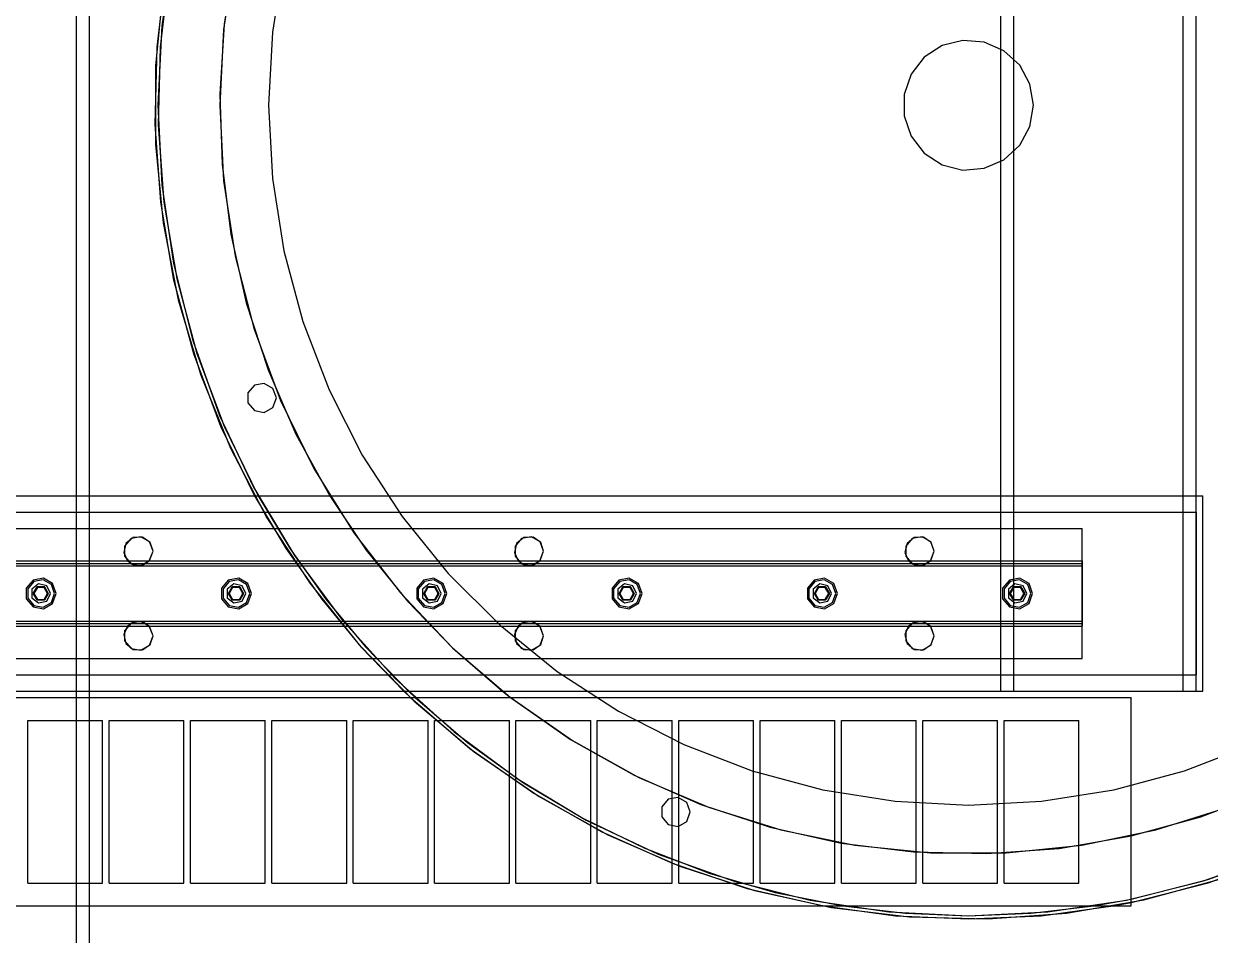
# Model space of a CAD drawing. Header units: millimetres. Extents: x -201 to 3037, y -406 to 3230.
# Drawn here: x 869.8 to 1234.3, y 2345 to 2625 of the extents above; entities that cross this region are included whole.
import ezdxf

# ---------------------------------------------------------------- set-up
doc = ezdxf.new("R2010")
doc.units = ezdxf.units.MM
doc.layers.add('HIDDEN', color=8, linetype='Continuous')
doc.layers.add('VISIBLE', color=7, linetype='Continuous')

msp = doc.modelspace()

# ---------------------------------------------------------------- linework, layer by layer
at = {"layer": 'HIDDEN'}
for points in [[(886, 2330), (886, 2870)], [(886, 2330), (886, 2870)], [(886, 2330), (886, 2870)], [(886, 2330), (886, 2870)], [(890, 2330), (890, 2870)], [(890, 2330), (890, 2870)], [(890, 2330), (890, 2870)], [(890, 2330), (890, 2870)], [(1170, 2420), (1170, 2780)], [(1174, 2420), (1174, 2780)], [(1174, 2420), (1174, 2780)], [(1226, 2420), (1226, 2780)], [(1226, 2420), (1226, 2780)], [(1230, 2420), (1230, 2780)], [(915.78, 2648.58), (912.2, 2624.41), (911, 2600), (912.2, 2575.59), (915.78, 2551.42), (921.72, 2527.72), (929.95, 2504.71), (940.4, 2482.62), (952.96, 2461.66), (967.52, 2442.04), (983.93, 2423.93), (1002.04, 2407.52), (1021.66, 2392.96), (1042.62, 2380.4), (1064.71, 2369.95), (1087.72, 2361.72), (1111.42, 2355.78), (1135.59, 2352.2), (1160, 2351), (1184.41, 2352.2), (1208.58, 2355.78), (1232.28, 2361.72), (1255.29, 2369.95)], [(934.71, 2646.3), (931.18, 2623.27), (930, 2600), (931.18, 2576.73), (934.71, 2553.7), (940.55, 2531.15), (948.64, 2509.3), (958.9, 2488.38), (971.22, 2468.61), (985.49, 2450.18), (1001.54, 2433.3), (1019.22, 2418.12), (1038.34, 2404.81), (1058.71, 2393.5), (1080.12, 2384.32), (1102.35, 2377.34), (1125.17, 2372.65), (1148.35, 2370.3), (1171.65, 2370.3), (1194.83, 2372.65), (1217.65, 2377.34), (1239.88, 2384.32)], [(949.7, 2644.7), (946.18, 2622.47), (945, 2600), (946.18, 2577.53), (949.7, 2555.3), (955.52, 2533.56), (963.59, 2512.55), (973.8, 2492.5), (986.06, 2473.63), (1000.22, 2456.14), (1016.14, 2440.22), (1033.63, 2426.06), (1052.5, 2413.8), (1072.55, 2403.59), (1093.56, 2395.52), (1115.3, 2389.7), (1137.53, 2386.18), (1160, 2385), (1182.47, 2386.18), (1204.7, 2389.7), (1226.44, 2395.52), (1247.45, 2403.59)], [(949.7, 2644.7), (946.18, 2622.47), (945, 2600), (946.18, 2577.53), (949.7, 2555.3), (955.52, 2533.56), (963.59, 2512.55), (973.8, 2492.5), (986.06, 2473.63), (1000.22, 2456.14), (1016.14, 2440.22), (1033.63, 2426.06), (1052.5, 2413.8), (1072.55, 2403.59), (1093.56, 2395.52), (1115.3, 2389.7), (1137.53, 2386.18), (1160, 2385), (1182.47, 2386.18), (1204.7, 2389.7), (1226.44, 2395.52), (1247.45, 2403.59)], [(912.62, 2636.12), (910.29, 2612.08), (910.29, 2587.92), (912.62, 2563.88), (917.26, 2540.17), (924.17, 2517.02), (933.28, 2494.65), (944.51, 2473.26), (957.75, 2453.05), (972.87, 2434.22), (989.75, 2416.93), (1008.21, 2401.36), (1028.09, 2387.63), (1049.2, 2375.89), (1071.35, 2366.25), (1094.32, 2358.78), (1117.91, 2353.57), (1141.89, 2350.66), (1166.04, 2350.07), (1190.13, 2351.82), (1213.95, 2355.89), (1237.25, 2362.24)], [(912.62, 2636.12), (910.29, 2612.08), (910.29, 2587.92), (912.62, 2563.88), (917.26, 2540.17), (924.17, 2517.02), (933.28, 2494.65), (944.51, 2473.26), (957.75, 2453.05), (972.87, 2434.22), (989.75, 2416.93), (1008.21, 2401.36), (1028.09, 2387.63), (1049.2, 2375.89), (1071.35, 2366.25), (1094.32, 2358.78), (1117.91, 2353.57), (1141.89, 2350.66), (1166.04, 2350.07), (1190.13, 2351.82), (1213.95, 2355.89), (1237.25, 2362.24)], [(912.62, 2636.12), (910.29, 2612.08), (910.29, 2587.92), (912.62, 2563.88), (917.26, 2540.17), (924.17, 2517.02), (933.28, 2494.65), (944.51, 2473.26), (957.75, 2453.05), (972.87, 2434.22), (989.75, 2416.93), (1008.21, 2401.36), (1028.09, 2387.63), (1049.2, 2375.89), (1071.35, 2366.25), (1094.32, 2358.78), (1117.91, 2353.57), (1141.89, 2350.66), (1166.04, 2350.07), (1190.13, 2351.82), (1213.95, 2355.89), (1237.25, 2362.24)], [(1180, 2600), (1178.92, 2606.49), (1175.78, 2612.28), (1170.94, 2616.74), (1164.91, 2619.39), (1158.35, 2619.93), (1151.97, 2618.32), (1146.45, 2614.71), (1142.41, 2609.52), (1140.27, 2603.29), (1140.27, 2596.71), (1142.41, 2590.48), (1146.45, 2585.29), (1151.97, 2581.68), (1158.35, 2580.07), (1164.91, 2580.61), (1170.94, 2583.26), (1175.78, 2587.72), (1178.92, 2593.51), (1180, 2600)], [(1180, 2600), (1178.92, 2606.49), (1175.78, 2612.28), (1170.94, 2616.74), (1164.91, 2619.39), (1158.35, 2619.93), (1151.97, 2618.32), (1146.45, 2614.71), (1142.41, 2609.52), (1140.27, 2603.29), (1140.27, 2596.71), (1142.41, 2590.48), (1146.45, 2585.29), (1151.97, 2581.68), (1158.35, 2580.07), (1164.91, 2580.61), (1170.94, 2583.26), (1175.78, 2587.72), (1178.92, 2593.51), (1180, 2600)], [(947.39, 2510.07), (946.34, 2512.96), (943.67, 2514.5), (940.64, 2513.97), (938.66, 2511.61), (938.66, 2508.53), (940.64, 2506.17), (943.67, 2505.64), (946.34, 2507.18), (947.39, 2510.07)], [(947.39, 2510.07), (946.34, 2512.96), (943.67, 2514.5), (940.64, 2513.97), (938.66, 2511.61), (938.66, 2508.53), (940.64, 2506.17), (943.67, 2505.64), (946.34, 2507.18), (947.39, 2510.07)], [(10, 2480), (1230, 2480)], [(940.68, 2480), (950.4, 2463.74), (961.32, 2448.26), (973.38, 2433.65), (986.51, 2420)], [(941.82, 2480), (951.6, 2463.72), (962.59, 2448.24), (974.73, 2433.63), (987.95, 2420)], [(963.79, 2480), (975.02, 2463.31), (987.67, 2447.67), (1001.64, 2433.2), (1016.82, 2420)], [(1170, 2420), (1170, 2480)], [(1230, 2420), (1230, 2480)], [(1230, 2420), (1230, 2480)], [(1230, 2480), (1232, 2480)], [(1230, 2420), (1230, 2480)], [(1232, 2420), (1232, 2480)], [(10, 2475), (1230, 2475)], [(10, 2475), (1230, 2475)], [(1230, 2475), (1230, 2425)], [(1230, 2475), (1230, 2425)], [(135, 2470), (1195, 2470)], [(1195, 2430), (1195, 2470)], [(909.5, 2463), (908.45, 2465.89), (905.78, 2467.43), (902.75, 2466.9), (900.77, 2464.54), (900.77, 2461.46), (902.75, 2459.1), (905.78, 2458.57), (908.45, 2460.11), (909.5, 2463)], [(1029.5, 2463), (1028.45, 2465.89), (1025.78, 2467.43), (1022.75, 2466.9), (1020.77, 2464.54), (1020.77, 2461.46), (1022.75, 2459.1), (1025.78, 2458.57), (1028.45, 2460.11), (1029.5, 2463)], [(1149.5, 2463), (1148.45, 2465.89), (1145.78, 2467.43), (1142.75, 2466.9), (1140.77, 2464.54), (1140.77, 2461.46), (1142.75, 2459.1), (1145.78, 2458.57), (1148.45, 2460.11), (1149.5, 2463)], [(135, 2460), (1195, 2460)], [(135, 2460), (1195, 2460)], [(135, 2460), (1195, 2460)], [(135, 2458.5), (1195, 2458.5)], [(901.65, 2460), (903.75, 2458.68), (906.25, 2458.68), (908.35, 2460)], [(1021.65, 2460), (1023.75, 2458.68), (1026.25, 2458.68), (1028.35, 2460)], [(1141.65, 2460), (1143.75, 2458.68), (1146.25, 2458.68), (1148.35, 2460)], [(1195, 2440), (1195, 2460)], [(1195, 2440), (1195, 2460)], [(1195, 2460), (1195, 2458.5)], [(1195, 2458.5), (1195, 2460)], [(879.75, 2450), (878.64, 2453.05), (875.82, 2454.68), (872.62, 2454.11), (870.54, 2451.62), (870.54, 2448.38), (872.62, 2445.89), (875.82, 2445.32), (878.64, 2446.95), (879.75, 2450)], [(879.25, 2450), (878.26, 2452.73), (875.74, 2454.19), (872.88, 2453.68), (871.01, 2451.45), (871.01, 2448.55), (872.88, 2446.32), (875.74, 2445.81), (878.26, 2447.27), (879.25, 2450)], [(939.75, 2450), (938.64, 2453.05), (935.82, 2454.68), (932.62, 2454.11), (930.54, 2451.62), (930.54, 2448.38), (932.62, 2445.89), (935.82, 2445.32), (938.64, 2446.95), (939.75, 2450)], [(939.25, 2450), (938.26, 2452.73), (935.74, 2454.19), (932.88, 2453.68), (931.01, 2451.45), (931.01, 2448.55), (932.88, 2446.32), (935.74, 2445.81), (938.26, 2447.27), (939.25, 2450)], [(999.75, 2450), (998.64, 2453.05), (995.82, 2454.68), (992.62, 2454.11), (990.54, 2451.62), (990.54, 2448.38), (992.62, 2445.89), (995.82, 2445.32), (998.64, 2446.95), (999.75, 2450)], [(999.25, 2450), (998.26, 2452.73), (995.74, 2454.19), (992.88, 2453.68), (991.01, 2451.45), (991.01, 2448.55), (992.88, 2446.32), (995.74, 2445.81), (998.26, 2447.27), (999.25, 2450)], [(1059.75, 2450), (1058.64, 2453.05), (1055.82, 2454.68), (1052.62, 2454.11), (1050.54, 2451.62), (1050.54, 2448.38), (1052.62, 2445.89), (1055.82, 2445.32), (1058.64, 2446.95), (1059.75, 2450)], [(1059.25, 2450), (1058.26, 2452.73), (1055.74, 2454.19), (1052.88, 2453.68), (1051.01, 2451.45), (1051.01, 2448.55), (1052.88, 2446.32), (1055.74, 2445.81), (1058.26, 2447.27), (1059.25, 2450)], [(1119.75, 2450), (1118.64, 2453.05), (1115.82, 2454.68), (1112.62, 2454.11), (1110.54, 2451.62), (1110.54, 2448.38), (1112.62, 2445.89), (1115.82, 2445.32), (1118.64, 2446.95), (1119.75, 2450)], [(1119.25, 2450), (1118.26, 2452.73), (1115.74, 2454.19), (1112.88, 2453.68), (1111.01, 2451.45), (1111.01, 2448.55), (1112.88, 2446.32), (1115.74, 2445.81), (1118.26, 2447.27), (1119.25, 2450)], [(1179.75, 2450), (1178.64, 2453.05), (1175.82, 2454.68), (1172.62, 2454.11), (1170.54, 2451.62), (1170.54, 2448.38), (1172.62, 2445.89), (1175.82, 2445.32), (1178.64, 2446.95), (1179.75, 2450)], [(1179.25, 2450), (1178.26, 2452.73), (1175.74, 2454.19), (1172.88, 2453.68), (1171.01, 2451.45), (1171.01, 2448.55), (1172.88, 2446.32), (1175.74, 2445.81), (1178.26, 2447.27), (1179.25, 2450)], [(878, 2450), (876.87, 2452.35), (874.33, 2452.92), (872.3, 2451.3), (872.3, 2448.7), (874.33, 2447.08), (876.87, 2447.65), (878, 2450)], [(878, 2450), (876.87, 2452.35), (874.33, 2452.92), (872.3, 2451.3), (872.3, 2448.7), (874.33, 2447.08), (876.87, 2447.65), (878, 2450)], [(873.85, 2452), (872.69, 2450)], [(872.69, 2450), (873.85, 2448)], [(877.1, 2450), (876.05, 2451.82), (873.95, 2451.82), (872.9, 2450), (873.95, 2448.18), (876.05, 2448.18), (877.1, 2450)], [(877.1, 2450), (876.05, 2451.82), (873.95, 2451.82), (872.9, 2450), (873.95, 2448.18), (876.05, 2448.18), (877.1, 2450)], [(876.15, 2452), (873.85, 2452)], [(877.31, 2450), (876.15, 2452)], [(876.15, 2448), (877.31, 2450)], [(938, 2450), (936.87, 2452.35), (934.33, 2452.92), (932.3, 2451.3), (932.3, 2448.7), (934.33, 2447.08), (936.87, 2447.65), (938, 2450)], [(938, 2450), (936.87, 2452.35), (934.33, 2452.92), (932.3, 2451.3), (932.3, 2448.7), (934.33, 2447.08), (936.87, 2447.65), (938, 2450)], [(933.85, 2452), (932.69, 2450)], [(932.69, 2450), (933.85, 2448)], [(937.1, 2450), (936.05, 2451.82), (933.95, 2451.82), (932.9, 2450), (933.95, 2448.18), (936.05, 2448.18), (937.1, 2450)], [(937.1, 2450), (936.05, 2451.82), (933.95, 2451.82), (932.9, 2450), (933.95, 2448.18), (936.05, 2448.18), (937.1, 2450)], [(936.15, 2452), (933.85, 2452)], [(937.31, 2450), (936.15, 2452)], [(936.15, 2448), (937.31, 2450)], [(998, 2450), (996.87, 2452.35), (994.33, 2452.92), (992.3, 2451.3), (992.3, 2448.7), (994.33, 2447.08), (996.87, 2447.65), (998, 2450)], [(998, 2450), (996.87, 2452.35), (994.33, 2452.92), (992.3, 2451.3), (992.3, 2448.7), (994.33, 2447.08), (996.87, 2447.65), (998, 2450)], [(993.85, 2452), (992.69, 2450)], [(992.69, 2450), (993.85, 2448)], [(997.1, 2450), (996.05, 2451.82), (993.95, 2451.82), (992.9, 2450), (993.95, 2448.18), (996.05, 2448.18), (997.1, 2450)], [(997.1, 2450), (996.05, 2451.82), (993.95, 2451.82), (992.9, 2450), (993.95, 2448.18), (996.05, 2448.18), (997.1, 2450)], [(996.15, 2452), (993.85, 2452)], [(997.31, 2450), (996.15, 2452)], [(996.15, 2448), (997.31, 2450)], [(1058, 2450), (1056.87, 2452.35), (1054.33, 2452.92), (1052.3, 2451.3), (1052.3, 2448.7), (1054.33, 2447.08), (1056.87, 2447.65), (1058, 2450)], [(1058, 2450), (1056.87, 2452.35), (1054.33, 2452.92), (1052.3, 2451.3), (1052.3, 2448.7), (1054.33, 2447.08), (1056.87, 2447.65), (1058, 2450)], [(1053.85, 2452), (1052.69, 2450)], [(1052.69, 2450), (1053.85, 2448)], [(1057.1, 2450), (1056.05, 2451.82), (1053.95, 2451.82), (1052.9, 2450), (1053.95, 2448.18), (1056.05, 2448.18), (1057.1, 2450)], [(1057.1, 2450), (1056.05, 2451.82), (1053.95, 2451.82), (1052.9, 2450), (1053.95, 2448.18), (1056.05, 2448.18), (1057.1, 2450)], [(1056.15, 2452), (1053.85, 2452)], [(1057.31, 2450), (1056.15, 2452)], [(1056.15, 2448), (1057.31, 2450)], [(1118, 2450), (1116.87, 2452.35), (1114.33, 2452.92), (1112.3, 2451.3), (1112.3, 2448.7), (1114.33, 2447.08), (1116.87, 2447.65), (1118, 2450)], [(1118, 2450), (1116.87, 2452.35), (1114.33, 2452.92), (1112.3, 2451.3), (1112.3, 2448.7), (1114.33, 2447.08), (1116.87, 2447.65), (1118, 2450)], [(1113.85, 2452), (1112.69, 2450)], [(1112.69, 2450), (1113.85, 2448)], [(1117.1, 2450), (1116.05, 2451.82), (1113.95, 2451.82), (1112.9, 2450), (1113.95, 2448.18), (1116.05, 2448.18), (1117.1, 2450)], [(1117.1, 2450), (1116.05, 2451.82), (1113.95, 2451.82), (1112.9, 2450), (1113.95, 2448.18), (1116.05, 2448.18), (1117.1, 2450)], [(1116.15, 2452), (1113.85, 2452)], [(1117.31, 2450), (1116.15, 2452)], [(1116.15, 2448), (1117.31, 2450)], [(1178, 2450), (1176.87, 2452.35), (1174.33, 2452.92), (1172.3, 2451.3), (1172.3, 2448.7), (1174.33, 2447.08), (1176.87, 2447.65), (1178, 2450)], [(1178, 2450), (1176.87, 2452.35), (1174.33, 2452.92), (1172.3, 2451.3), (1172.3, 2448.7), (1174.33, 2447.08), (1176.87, 2447.65), (1178, 2450)], [(1173.85, 2452), (1172.69, 2450)], [(1172.69, 2450), (1173.85, 2448)], [(1177.1, 2450), (1176.05, 2451.82), (1173.95, 2451.82), (1172.9, 2450), (1173.95, 2448.18), (1176.05, 2448.18), (1177.1, 2450)], [(1177.1, 2450), (1176.05, 2451.82), (1173.95, 2451.82), (1172.9, 2450), (1173.95, 2448.18), (1176.05, 2448.18), (1177.1, 2450)], [(1176.15, 2452), (1173.85, 2452)], [(1177.31, 2450), (1176.15, 2452)], [(1176.15, 2448), (1177.31, 2450)], [(873.85, 2448), (876.15, 2448)], [(933.85, 2448), (936.15, 2448)], [(993.85, 2448), (996.15, 2448)], [(1053.85, 2448), (1056.15, 2448)], [(1113.85, 2448), (1116.15, 2448)], [(1173.85, 2448), (1176.15, 2448)], [(135, 2441.5), (1195, 2441.5)], [(135, 2440), (1195, 2440)], [(135, 2440), (1195, 2440)], [(135, 2440), (1195, 2440)], [(909.5, 2437), (908.45, 2439.89), (905.78, 2441.43), (902.75, 2440.9), (900.77, 2438.54), (900.77, 2435.46), (902.75, 2433.1), (905.78, 2432.57), (908.45, 2434.11), (909.5, 2437)], [(908.35, 2440), (906.25, 2441.32), (903.75, 2441.32), (901.65, 2440)], [(1029.5, 2437), (1028.45, 2439.89), (1025.78, 2441.43), (1022.75, 2440.9), (1020.77, 2438.54), (1020.77, 2435.46), (1022.75, 2433.1), (1025.78, 2432.57), (1028.45, 2434.11), (1029.5, 2437)], [(1028.35, 2440), (1026.25, 2441.32), (1023.75, 2441.32), (1021.65, 2440)], [(1149.5, 2437), (1148.45, 2439.89), (1145.78, 2441.43), (1142.75, 2440.9), (1140.77, 2438.54), (1140.77, 2435.46), (1142.75, 2433.1), (1145.78, 2432.57), (1148.45, 2434.11), (1149.5, 2437)], [(1148.35, 2440), (1146.25, 2441.32), (1143.75, 2441.32), (1141.65, 2440)], [(1195, 2440), (1195, 2441.5)], [(1195, 2441.5), (1195, 2440)], [(135, 2430), (1195, 2430)], [(10, 2425), (1230, 2425)], [(10, 2425), (1230, 2425)], [(10, 2420), (1230, 2420)], [(330, 2418), (1210, 2418)], [(988.61, 2418), (1006.85, 2402.4), (1026.5, 2388.63), (1047.39, 2376.8), (1069.31, 2367.03), (1092.07, 2359.41), (1115.46, 2354)], [(990.07, 2418), (1006.15, 2404.21), (1023.35, 2391.85), (1041.54, 2380.98), (1060.59, 2371.71), (1080.35, 2364.08), (1100.69, 2358.17), (1121.46, 2354)], [(1019.37, 2418), (1037.75, 2405.18), (1057.28, 2394.21), (1077.79, 2385.19), (1099.08, 2378.22), (1120.94, 2373.34), (1143.18, 2370.62), (1165.58, 2370.07), (1187.92, 2371.7), (1210, 2375.5)], [(1170, 2420), (1230, 2420)], [(1170, 2420), (1230, 2420)], [(1174, 2420), (1226, 2420)], [(1174, 2420), (1226, 2420)], [(1210, 2354), (1210, 2418)], [(1230, 2420), (1232, 2420)], [(871, 2361), (871, 2411)], [(871, 2411), (894, 2411)], [(894, 2361), (894, 2411)], [(896, 2361), (896, 2411)], [(896, 2411), (919, 2411)], [(919, 2361), (919, 2411)], [(921, 2361), (921, 2411)], [(921, 2411), (944, 2411)], [(944, 2361), (944, 2411)], [(946, 2361), (946, 2411)], [(946, 2411), (969, 2411)], [(969, 2361), (969, 2411)], [(971, 2361), (971, 2411)], [(971, 2411), (994, 2411)], [(994, 2361), (994, 2411)], [(996, 2361), (996, 2411)], [(996, 2411), (1019, 2411)], [(1019, 2361), (1019, 2411)], [(1021, 2361), (1021, 2411)], [(1021, 2411), (1044, 2411)], [(1044, 2361), (1044, 2411)], [(1046, 2361), (1046, 2411)], [(1046, 2411), (1069, 2411)], [(1069, 2361), (1069, 2411)], [(1071, 2361), (1071, 2411)], [(1071, 2411), (1094, 2411)], [(1094, 2361), (1094, 2411)], [(1096, 2361), (1096, 2411)], [(1096, 2411), (1119, 2411)], [(1119, 2361), (1119, 2411)], [(1121, 2361), (1121, 2411)], [(1121, 2411), (1144, 2411)], [(1144, 2361), (1144, 2411)], [(1146, 2361), (1146, 2411)], [(1146, 2411), (1169, 2411)], [(1169, 2361), (1169, 2411)], [(1171, 2361), (1171, 2411)], [(1171, 2411), (1194, 2411)], [(1194, 2361), (1194, 2411)], [(1074.57, 2382.89), (1073.52, 2385.78), (1070.85, 2387.32), (1067.82, 2386.79), (1065.84, 2384.43), (1065.84, 2381.35), (1067.82, 2378.99), (1070.85, 2378.46), (1073.52, 2380), (1074.57, 2382.89)], [(1074.57, 2382.89), (1073.52, 2385.78), (1070.85, 2387.32), (1067.82, 2386.79), (1065.84, 2384.43), (1065.84, 2381.35), (1067.82, 2378.99), (1070.85, 2378.46), (1073.52, 2380), (1074.57, 2382.89)], [(871, 2361), (894, 2361)], [(896, 2361), (919, 2361)], [(921, 2361), (944, 2361)], [(946, 2361), (969, 2361)], [(971, 2361), (994, 2361)], [(996, 2361), (1019, 2361)], [(1021, 2361), (1044, 2361)], [(1046, 2361), (1069, 2361)], [(1071, 2361), (1094, 2361)], [(1096, 2361), (1119, 2361)], [(1121, 2361), (1144, 2361)], [(1146, 2361), (1169, 2361)], [(1171, 2361), (1194, 2361)], [(1198.54, 2354), (1210, 2356.07)], [(330, 2354), (1210, 2354)], [(1204.54, 2354), (1210, 2355.05)]]:
    msp.add_lwpolyline(points, dxfattribs=at)
at = {"layer": 'VISIBLE'}
for points in [[(925.81, 2687.5), (918.55, 2664.8), (913.47, 2641.52), (910.64, 2617.86), (910.07, 2594.03), (911.77, 2570.27), (915.73, 2546.77), (921.91, 2523.75), (930.25, 2501.43), (940.68, 2480)], [(926.88, 2687.5), (919.58, 2664.81), (914.49, 2641.52), (911.64, 2617.85), (911.07, 2594.02), (912.78, 2570.25), (916.76, 2546.74), (922.97, 2523.73), (931.35, 2501.41), (941.82, 2480)], [(947.29, 2687.5), (940.03, 2667.17), (934.7, 2646.24), (931.35, 2624.91), (930.02, 2603.36), (930.72, 2581.78), (933.44, 2560.36), (938.16, 2539.29), (944.83, 2518.75), (953.4, 2498.93), (963.79, 2480)], [(1170, 2480), (1170, 2667)], [(1230, 2480), (1230, 2667)], [(1210, 2356.07), (1233.57, 2362.12), (1256.44, 2370.43), (1278.38, 2380.94), (1299.2, 2393.54), (1318.68, 2408.11), (1336.65, 2424.52), (1352.94, 2442.6), (1367.38, 2462.18), (1379.84, 2483.08), (1390.2, 2505.1), (1398.37, 2528.02), (1404.26, 2551.63), (1407.81, 2575.7), (1409, 2600)], [(1210, 2375.5), (1231.41, 2381.37), (1252.15, 2389.27), (1272.04, 2399.13), (1290.88, 2410.87), (1308.5, 2424.36), (1324.74, 2439.5), (1339.44, 2456.13), (1352.48, 2474.09), (1363.72, 2493.23), (1373.06, 2513.37), (1380.42, 2534.31), (1385.73, 2555.86), (1388.93, 2577.83), (1390, 2600)], [(1210, 2355.05), (1233.68, 2361.11), (1256.66, 2369.44), (1278.72, 2379.99), (1299.64, 2392.63), (1319.22, 2407.26), (1337.28, 2423.73), (1353.65, 2441.89), (1368.17, 2461.55), (1380.69, 2482.55), (1391.11, 2504.66), (1399.31, 2527.69), (1405.23, 2551.4), (1408.8, 2575.58), (1410, 2600)], [(430, 2480), (1230, 2480)], [(1230, 2420), (1230, 2480)], [(1230, 2420), (1230, 2480)], [(1230, 2480), (1232, 2480)], [(1232, 2420), (1232, 2480)], [(430, 2470), (1195, 2470)], [(1195, 2460), (1195, 2470)], [(909.5, 2463), (908.6, 2465.71), (906.25, 2467.32), (903.39, 2467.2), (901.19, 2465.39), (900.52, 2462.62), (901.65, 2460)], [(1029.5, 2463), (1028.6, 2465.71), (1026.25, 2467.32), (1023.39, 2467.2), (1021.19, 2465.39), (1020.52, 2462.62), (1021.65, 2460)], [(1149.5, 2463), (1148.6, 2465.71), (1146.25, 2467.32), (1143.39, 2467.2), (1141.19, 2465.39), (1140.52, 2462.62), (1141.65, 2460)], [(908.35, 2460), (909.5, 2463)], [(1028.35, 2460), (1029.5, 2463)], [(1148.35, 2460), (1149.5, 2463)], [(430, 2460), (1195, 2460)], [(430, 2459.2), (1195, 2459.2)], [(1195, 2460), (1195, 2459.2)], [(1195, 2459.2), (1195, 2440.8)], [(879.75, 2450), (878.64, 2453.05), (875.82, 2454.68), (872.62, 2454.11), (870.54, 2451.62), (870.54, 2448.38), (872.62, 2445.89), (875.82, 2445.32), (878.64, 2446.95), (879.75, 2450)], [(879.25, 2450), (878.26, 2452.73), (875.74, 2454.19), (872.88, 2453.68), (871.01, 2451.45), (871.01, 2448.55), (872.88, 2446.32), (875.74, 2445.81), (878.26, 2447.27), (879.25, 2450)], [(939.75, 2450), (938.64, 2453.05), (935.82, 2454.68), (932.62, 2454.11), (930.54, 2451.62), (930.54, 2448.38), (932.62, 2445.89), (935.82, 2445.32), (938.64, 2446.95), (939.75, 2450)], [(939.25, 2450), (938.26, 2452.73), (935.74, 2454.19), (932.88, 2453.68), (931.01, 2451.45), (931.01, 2448.55), (932.88, 2446.32), (935.74, 2445.81), (938.26, 2447.27), (939.25, 2450)], [(999.75, 2450), (998.64, 2453.05), (995.82, 2454.68), (992.62, 2454.11), (990.54, 2451.62), (990.54, 2448.38), (992.62, 2445.89), (995.82, 2445.32), (998.64, 2446.95), (999.75, 2450)], [(999.25, 2450), (998.26, 2452.73), (995.74, 2454.19), (992.88, 2453.68), (991.01, 2451.45), (991.01, 2448.55), (992.88, 2446.32), (995.74, 2445.81), (998.26, 2447.27), (999.25, 2450)], [(1059.75, 2450), (1058.64, 2453.05), (1055.82, 2454.68), (1052.62, 2454.11), (1050.54, 2451.62), (1050.54, 2448.38), (1052.62, 2445.89), (1055.82, 2445.32), (1058.64, 2446.95), (1059.75, 2450)], [(1059.25, 2450), (1058.26, 2452.73), (1055.74, 2454.19), (1052.88, 2453.68), (1051.01, 2451.45), (1051.01, 2448.55), (1052.88, 2446.32), (1055.74, 2445.81), (1058.26, 2447.27), (1059.25, 2450)], [(1119.75, 2450), (1118.64, 2453.05), (1115.82, 2454.68), (1112.62, 2454.11), (1110.54, 2451.62), (1110.54, 2448.38), (1112.62, 2445.89), (1115.82, 2445.32), (1118.64, 2446.95), (1119.75, 2450)], [(1119.25, 2450), (1118.26, 2452.73), (1115.74, 2454.19), (1112.88, 2453.68), (1111.01, 2451.45), (1111.01, 2448.55), (1112.88, 2446.32), (1115.74, 2445.81), (1118.26, 2447.27), (1119.25, 2450)], [(1179.75, 2450), (1178.64, 2453.05), (1175.82, 2454.68), (1172.62, 2454.11), (1170.54, 2451.62), (1170.54, 2448.38), (1172.62, 2445.89), (1175.82, 2445.32), (1178.64, 2446.95), (1179.75, 2450)], [(1179.25, 2450), (1178.26, 2452.73), (1175.74, 2454.19), (1172.88, 2453.68), (1171.01, 2451.45), (1171.01, 2448.55), (1172.88, 2446.32), (1175.74, 2445.81), (1178.26, 2447.27), (1179.25, 2450)], [(872.69, 2450), (873.85, 2452)], [(873.85, 2448), (872.69, 2450)], [(873.85, 2452), (876.15, 2452)], [(876.15, 2452), (877.31, 2450)], [(877.31, 2450), (876.15, 2448)], [(932.69, 2450), (933.85, 2452)], [(933.85, 2448), (932.69, 2450)], [(933.85, 2452), (936.15, 2452)], [(936.15, 2452), (937.31, 2450)], [(937.31, 2450), (936.15, 2448)], [(992.69, 2450), (993.85, 2452)], [(993.85, 2448), (992.69, 2450)], [(993.85, 2452), (996.15, 2452)], [(996.15, 2452), (997.31, 2450)], [(997.31, 2450), (996.15, 2448)], [(1052.69, 2450), (1053.85, 2452)], [(1053.85, 2448), (1052.69, 2450)], [(1053.85, 2452), (1056.15, 2452)], [(1056.15, 2452), (1057.31, 2450)], [(1057.31, 2450), (1056.15, 2448)], [(1112.69, 2450), (1113.85, 2452)], [(1113.85, 2448), (1112.69, 2450)], [(1113.85, 2452), (1116.15, 2452)], [(1116.15, 2452), (1117.31, 2450)], [(1117.31, 2450), (1116.15, 2448)], [(1172.69, 2450), (1173.85, 2452)], [(1173.85, 2448), (1172.69, 2450)], [(1173.85, 2452), (1176.15, 2452)], [(1176.15, 2452), (1177.31, 2450)], [(1177.31, 2450), (1176.15, 2448)], [(876.15, 2448), (873.85, 2448)], [(936.15, 2448), (933.85, 2448)], [(996.15, 2448), (993.85, 2448)], [(1056.15, 2448), (1053.85, 2448)], [(1116.15, 2448), (1113.85, 2448)], [(1176.15, 2448), (1173.85, 2448)], [(430, 2440.8), (1195, 2440.8)], [(430, 2440), (1195, 2440)], [(901.65, 2440), (900.52, 2437.38), (901.19, 2434.61), (903.39, 2432.8), (906.25, 2432.68), (908.6, 2434.29), (909.5, 2437)], [(909.5, 2437), (908.35, 2440)], [(1021.65, 2440), (1020.52, 2437.38), (1021.19, 2434.61), (1023.39, 2432.8), (1026.25, 2432.68), (1028.6, 2434.29), (1029.5, 2437)], [(1029.5, 2437), (1028.35, 2440)], [(1141.65, 2440), (1140.52, 2437.38), (1141.19, 2434.61), (1143.39, 2432.8), (1146.25, 2432.68), (1148.6, 2434.29), (1149.5, 2437)], [(1149.5, 2437), (1148.35, 2440)], [(1195, 2440.8), (1195, 2440)], [(1195, 2430), (1195, 2440)], [(430, 2430), (1195, 2430)], [(430, 2420), (1230, 2420)], [(430, 2418), (1210, 2418)], [(986.51, 2420), (988.61, 2418)], [(987.95, 2420), (990.07, 2418)], [(1016.82, 2420), (1019.37, 2418)], [(1210, 2354), (1210, 2418)], [(1230, 2420), (1232, 2420)], [(871, 2361), (871, 2411)], [(871, 2411), (894, 2411)], [(894, 2361), (894, 2411)], [(896, 2361), (896, 2411)], [(896, 2411), (919, 2411)], [(919, 2361), (919, 2411)], [(921, 2361), (921, 2411)], [(921, 2411), (944, 2411)], [(944, 2361), (944, 2411)], [(946, 2361), (946, 2411)], [(946, 2411), (969, 2411)], [(969, 2361), (969, 2411)], [(971, 2361), (971, 2411)], [(971, 2411), (994, 2411)], [(994, 2361), (994, 2411)], [(996, 2361), (996, 2411)], [(996, 2411), (1019, 2411)], [(1019, 2361), (1019, 2411)], [(1021, 2361), (1021, 2411)], [(1021, 2411), (1044, 2411)], [(1044, 2361), (1044, 2411)], [(1046, 2361), (1046, 2411)], [(1046, 2411), (1069, 2411)], [(1069, 2361), (1069, 2411)], [(1071, 2361), (1071, 2411)], [(1071, 2411), (1094, 2411)], [(1094, 2361), (1094, 2411)], [(1096, 2361), (1096, 2411)], [(1096, 2411), (1119, 2411)], [(1119, 2361), (1119, 2411)], [(1121, 2361), (1121, 2411)], [(1121, 2411), (1144, 2411)], [(1144, 2361), (1144, 2411)], [(1146, 2361), (1146, 2411)], [(1146, 2411), (1169, 2411)], [(1169, 2361), (1169, 2411)], [(1171, 2361), (1171, 2411)], [(1171, 2411), (1194, 2411)], [(1194, 2361), (1194, 2411)], [(871, 2361), (894, 2361)], [(896, 2361), (919, 2361)], [(921, 2361), (944, 2361)], [(946, 2361), (969, 2361)], [(971, 2361), (994, 2361)], [(996, 2361), (1019, 2361)], [(1021, 2361), (1044, 2361)], [(1046, 2361), (1069, 2361)], [(1071, 2361), (1094, 2361)], [(1096, 2361), (1119, 2361)], [(1121, 2361), (1144, 2361)], [(1146, 2361), (1169, 2361)], [(1171, 2361), (1194, 2361)], [(330, 2354), (1210, 2354)], [(1115.46, 2354), (1137.64, 2351), (1160, 2350), (1182.36, 2351), (1204.54, 2354)], [(1121.46, 2354), (1140.67, 2351.75), (1160, 2351), (1179.33, 2351.75), (1198.54, 2354)]]:
    msp.add_lwpolyline(points, dxfattribs=at)

doc.saveas('drawing.dxf')
